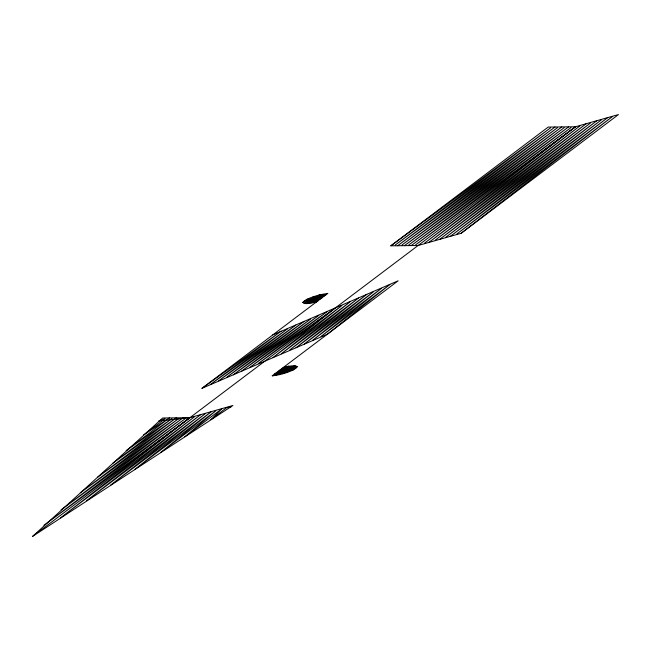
<?xml version="1.0" encoding="UTF-8"?>
<svg xmlns="http://www.w3.org/2000/svg" width="651" height="651" viewBox="0 0 651 651"><rect width="100%" height="100%" fill="white"/><g stroke="black" fill="none" stroke-linecap="round" stroke-linejoin="round"><path stroke-width="0.98" d="M32.55 536.432L162.644 418.007L189.913 417.69L232.912 405.492L32.55 536.432L575.451 126.766L618.45 114.568L461.087 233.31L418.088 245.508L390.82 245.826L548.183 127.083L575.451 126.766L424.444 243.238L579.838 125.985L428.838 242.457L586.201 123.714L435.193 240.195L590.587 122.933L439.588 239.413L596.951 120.671L445.943 237.143L601.345 119.882L450.337 236.362L607.7 117.619L456.693 234.1L612.095 116.838L461.087 233.31M189.913 417.69L43.894 525.341L185.519 418.471L61.137 509.79L183.094 417.763L80.35 492.766L178.708 418.552L97.601 477.216L176.283 417.844L112.875 463.154L171.888 418.626L126.188 450.582L169.463 417.926L143.432 435.039L165.069 418.707L158.714 420.977L189.913 417.69L60.543 517.838L194.307 416.9L86.575 500.725L200.663 414.638L110.637 485.101L205.057 413.857L134.7 469.477L211.412 411.587L160.724 452.364L215.806 410.805L184.786 436.74L222.162 408.543L210.818 419.635L226.556 407.754L230.942 406.973M201.989 388.321L281.126 331.139L210.314 384.57L287.482 328.869L218.638 380.819L295.814 325.118L226.963 377.067L304.139 321.366L233.327 374.805L310.494 319.104L241.651 371.054L318.819 315.353L249.976 367.302L327.144 311.601L258.301 363.551L335.468 307.85L272.989 357.529L341.832 305.579L281.313 353.778L350.157 301.828L289.638 350.035L358.481 298.077L295.993 347.764L366.806 294.333L304.318 344.013L373.169 292.063L312.643 340.261L381.494 288.312L320.967 336.51L389.819 284.56L327.331 334.248L201.989 388.321L327.876 293.324M288.45 366.114L282.086 368.385L295.261 366.041L280.125 369.866L297.686 366.741L278.156 371.355L295.717 368.222L276.187 372.836L293.756 369.711L274.217 374.325L287.392 371.973L272.256 375.806L398.143 280.809L272.802 334.891M390.82 245.826L550.608 127.791L395.214 245.045L555.002 127.002L397.639 245.752L557.427 127.71L402.033 244.963L561.813 126.929L404.458 245.671L564.238 127.629L408.844 244.89L568.632 126.847L411.269 245.59L571.057 127.547L415.663 244.809L575.451 126.766M316.077 302.235L304.871 303.097L318.046 300.746L302.446 302.389L320.007 299.265L304.408 300.908L321.976 297.784L306.377 299.427L323.946 296.295L312.732 297.157L325.907 294.813L319.096 294.895M283.836 367.327A14.989 2.986 -16 0 1 295.464 368.547A14.989 2.986 -16 0 1 272.256 375.806M316.687 301.909A14.989 2.986 -16 0 1 304.302 300.99A14.989 2.986 -16 0 1 327.347 293.593"/></g></svg>
